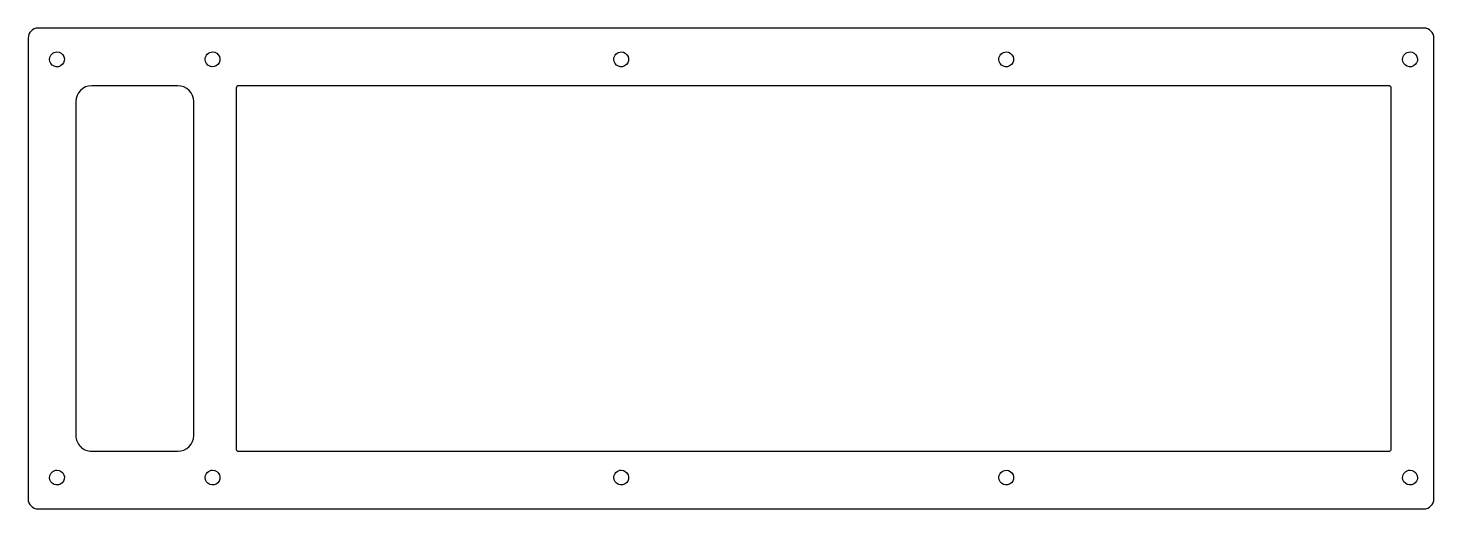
# Model space of a CAD drawing. Extents: x 1 to 298, y 194 to 296.
import ezdxf

# ---------------------------------------------------------------- set-up
doc = ezdxf.new("R2010")
doc.units = 0
doc.layers.add('Layer_1', color=7, linetype='CONTINUOUS')

msp = doc.modelspace()

# ---------------------------------------------------------------- linework, layer by layer
at = {"layer": 'Layer_1', "color": 3}
for p, q in [((295.94673, 295.8081), (3.31731, 295.8081)), ((1.20044, 293.6914), (1.19144, 196.3193)), ((298.06343, 196.3193), (298.06343, 293.6914)), ((7.28636, 290.7569), (7.28636, 290.7569)), ((40.143162, 290.757364), (40.143162, 290.757364)), ((126.4373, 290.7569), (126.4373, 290.7569)), ((207.74217, 290.7569), (207.74217, 290.7569)), ((293.0353, 290.7569), (293.0353, 290.7569)), ((32.795684, 283.633937), (14.642532, 283.633937)), ((45.12421, 283.1056), (45.11521, 206.9056)), ((84.16817, 283.6348), (45.65344, 283.6348)), ((84.69807, 283.6348), (84.16817, 283.6348)), ((186.8616, 283.6348), (84.69807, 283.6348)), ((187.39477, 283.6348), (186.8616, 283.6348)), ((248.60113, 283.6348), (187.39477, 283.6348)), ((249.13033, 283.6348), (248.60113, 283.6348)), ((288.53733, 283.6348), (249.13033, 283.6348)), ((289.06653, 206.9056), (289.06653, 283.1056)), ((11.267069, 280.290485), (11.261966, 209.718855)), ((14.636932, 206.375403), (14.636963, 206.375403)), ((14.636963, 206.375403), (32.795792, 206.375403)), ((45.64432, 206.3764), (45.64454, 206.3764)), ((45.64454, 206.3764), (83.639, 206.3764)), ((83.639, 206.3764), (84.16917, 206.3764)), ((84.16917, 206.3764), (186.32732, 206.3764)), ((186.32732, 206.3764), (186.85749, 206.3764)), ((186.85749, 206.3764), (248.06813, 206.3764)), ((248.06813, 206.3764), (248.60733, 206.3764)), ((248.60733, 206.3764), (288.53733, 206.3764)), ((7.28636, 202.3847), (7.28636, 202.3847)), ((40.143162, 202.385175), (40.143162, 202.385175)), ((126.43791, 202.3847), (126.43791, 202.3847)), ((207.74138, 202.3816), (207.74138, 202.3816)), ((293.0353, 202.3847), (293.0353, 202.3847)), ((3.30766, 194.2026), (295.94673, 194.2026)), ((3.30791, 194.2026), (3.30766, 194.2026))]:
    msp.add_line(p, q, dxfattribs=at)
for points in [[(3.31731, 295.8081), (2.148261, 295.808101), (1.200533, 294.860449), (1.20044, 293.6914)], [(297.443473, 295.188143), (297.046513, 295.585103), (296.508116, 295.808109), (295.94673, 295.8081)], [(298.06343, 293.6914), (298.063439, 294.252786), (297.840433, 294.791183), (297.443473, 295.188143)], [(5.72136, 289.1919), (5.72136, 289.606964), (5.886243, 290.005028), (6.179738, 290.298522)], [(6.68746, 287.746028), (6.10266, 287.988261), (5.72136, 288.558917), (5.72136, 289.1919)], [(6.179738, 290.298522), (6.473232, 290.592017), (6.871296, 290.7569), (7.28636, 290.7569)], [(8.392982, 288.085278), (7.945395, 287.637691), (7.272261, 287.503796), (6.68746, 287.746028)], [(7.28636, 290.7569), (7.919343, 290.7569), (8.489999, 290.3756), (8.732232, 289.7908)], [(8.732232, 289.7908), (8.974464, 289.205999), (8.840569, 288.532865), (8.392982, 288.085278)], [(38.578162, 289.192364), (38.578162, 289.607428), (38.743045, 290.005491), (39.03654, 290.298986)], [(39.544262, 287.746492), (38.959462, 287.988724), (38.578162, 288.55938), (38.578162, 289.192364)], [(39.03654, 290.298986), (39.330034, 290.59248), (39.728098, 290.757364), (40.143162, 290.757364)], [(41.249784, 288.085742), (40.802197, 287.638155), (40.129063, 287.50426), (39.544262, 287.746492)], [(40.143162, 290.757364), (40.776145, 290.757364), (41.346801, 290.376064), (41.589034, 289.791263)], [(41.589034, 289.791263), (41.831266, 289.206463), (41.697371, 288.533328), (41.249784, 288.085742)], [(124.8723, 289.1919), (124.8723, 289.606964), (125.037183, 290.005028), (125.330678, 290.298522)], [(125.8384, 287.746028), (125.2536, 287.988261), (124.8723, 288.558917), (124.8723, 289.1919)], [(125.330678, 290.298522), (125.624172, 290.592017), (126.022236, 290.7569), (126.4373, 290.7569)], [(127.543922, 288.085278), (127.096335, 287.637691), (126.423201, 287.503796), (125.8384, 287.746028)], [(126.4373, 290.7569), (127.070283, 290.7569), (127.640939, 290.3756), (127.883172, 289.7908)], [(127.883172, 289.7908), (128.125404, 289.205999), (127.991509, 288.532865), (127.543922, 288.085278)], [(206.17717, 289.1919), (206.17717, 289.606964), (206.342053, 290.005028), (206.635548, 290.298522)], [(207.14327, 287.746028), (206.55847, 287.988261), (206.17717, 288.558917), (206.17717, 289.1919)], [(206.635548, 290.298522), (206.929042, 290.592017), (207.327106, 290.7569), (207.74217, 290.7569)], [(208.848792, 288.085278), (208.401205, 287.637691), (207.728071, 287.503796), (207.14327, 287.746028)], [(207.74217, 290.7569), (208.375153, 290.7569), (208.945809, 290.3756), (209.188042, 289.7908)], [(209.188042, 289.7908), (209.430274, 289.205999), (209.296379, 288.532865), (208.848792, 288.085278)], [(291.4703, 289.1919), (291.4703, 289.606964), (291.635183, 290.005028), (291.928678, 290.298522)], [(292.4364, 287.746028), (291.8516, 287.988261), (291.4703, 288.558917), (291.4703, 289.1919)], [(291.928678, 290.298522), (292.222172, 290.592017), (292.620236, 290.7569), (293.0353, 290.7569)], [(294.141922, 288.085278), (293.694335, 287.637691), (293.021201, 287.503796), (292.4364, 287.746028)], [(293.0353, 290.7569), (293.668283, 290.7569), (294.238939, 290.3756), (294.481172, 289.7908)], [(294.481172, 289.7908), (294.723404, 289.205999), (294.589509, 288.532865), (294.141922, 288.085278)], [(14.642532, 283.633937), (12.778403, 283.63394), (11.267193, 282.13706), (11.267069, 280.290485)], [(36.171485, 280.290485), (36.171224, 282.137007), (34.659764, 283.633937), (32.795684, 283.633937)], [(45.65344, 283.6348), (45.361166, 283.634801), (45.124225, 283.397874), (45.12421, 283.1056)], [(288.911541, 283.479811), (288.812295, 283.579057), (288.677685, 283.634809), (288.53733, 283.6348)], [(289.06653, 283.1056), (289.066539, 283.245955), (289.010787, 283.380565), (288.911541, 283.479811)], [(36.170847, 209.718855), (36.170331, 227.643353), (36.174036, 262.365987), (36.171485, 280.290485)], [(11.261966, 209.718855), (11.261895, 208.832141), (11.61744, 207.98172), (12.250376, 207.354694)], [(32.795792, 206.375403), (34.659873, 206.375403), (36.170898, 207.872333), (36.170847, 209.718855)], [(12.250376, 207.354694), (12.883313, 206.727667), (13.741789, 206.375403), (14.636932, 206.375403)], [(45.11521, 206.9056), (45.115185, 206.765255), (45.170919, 206.63065), (45.27015, 206.531403)], [(45.27015, 206.531403), (45.36938, 206.432156), (45.503975, 206.376399), (45.64432, 206.3764)], [(288.53733, 206.3764), (288.677685, 206.376391), (288.812295, 206.432143), (288.911541, 206.531389)], [(288.911541, 206.531389), (289.010787, 206.630635), (289.066539, 206.765245), (289.06653, 206.9056)], [(5.72136, 200.8197), (5.72136, 201.234764), (5.886243, 201.632828), (6.179738, 201.926322)], [(6.179738, 201.926322), (6.473232, 202.219817), (6.871296, 202.3847), (7.28636, 202.3847)], [(7.28636, 202.3847), (7.919343, 202.3847), (8.489999, 202.0034), (8.732232, 201.4186)], [(38.578162, 200.820175), (38.578162, 201.235239), (38.743045, 201.633303), (39.03654, 201.926797)], [(39.03654, 201.926797), (39.330034, 202.220292), (39.728098, 202.385175), (40.143162, 202.385175)], [(40.143162, 202.385175), (40.776145, 202.385175), (41.346801, 202.003875), (41.589034, 201.419075)], [(124.87291, 200.8197), (124.87291, 201.234764), (125.037793, 201.632828), (125.331288, 201.926322)], [(125.331288, 201.926322), (125.624782, 202.219817), (126.022846, 202.3847), (126.43791, 202.3847)], [(126.43791, 202.3847), (127.070893, 202.3847), (127.641549, 202.0034), (127.883782, 201.4186)], [(206.17638, 200.8166), (206.17638, 201.231664), (206.341263, 201.629728), (206.634758, 201.923222)], [(206.634758, 201.923222), (206.928252, 202.216717), (207.326316, 202.3816), (207.74138, 202.3816)], [(207.74138, 202.3816), (208.374363, 202.3816), (208.945019, 202.0003), (209.187252, 201.4155)], [(291.4703, 200.8197), (291.4703, 201.234764), (291.635183, 201.632828), (291.928678, 201.926322)], [(291.928678, 201.926322), (292.222172, 202.219817), (292.620236, 202.3847), (293.0353, 202.3847)], [(293.0353, 202.3847), (293.668283, 202.3847), (294.238939, 202.0034), (294.481172, 201.4186)], [(6.68746, 199.373828), (6.10266, 199.616061), (5.72136, 200.186717), (5.72136, 200.8197)], [(8.392982, 199.713078), (7.945395, 199.265491), (7.272261, 199.131596), (6.68746, 199.373828)], [(8.732232, 201.4186), (8.974464, 200.833799), (8.840569, 200.160665), (8.392982, 199.713078)], [(39.544262, 199.374303), (38.959462, 199.616536), (38.578162, 200.187192), (38.578162, 200.820175)], [(41.249784, 199.713553), (40.802197, 199.265966), (40.129063, 199.132071), (39.544262, 199.374303)], [(41.589034, 201.419075), (41.831266, 200.834274), (41.697371, 200.16114), (41.249784, 199.713553)], [(125.83901, 199.373828), (125.25421, 199.616061), (124.87291, 200.186717), (124.87291, 200.8197)], [(127.544532, 199.713078), (127.096945, 199.265491), (126.423811, 199.131596), (125.83901, 199.373828)], [(127.883782, 201.4186), (128.126014, 200.833799), (127.992119, 200.160665), (127.544532, 199.713078)], [(207.14248, 199.370728), (206.55768, 199.612961), (206.17638, 200.183617), (206.17638, 200.8166)], [(208.848002, 199.709978), (208.400415, 199.262391), (207.727281, 199.128496), (207.14248, 199.370728)], [(209.187252, 201.4155), (209.429484, 200.830699), (209.295589, 200.157565), (208.848002, 199.709978)], [(292.4364, 199.373828), (291.8516, 199.616061), (291.4703, 200.186717), (291.4703, 200.8197)], [(294.141922, 199.713078), (293.694335, 199.265491), (293.021201, 199.131596), (292.4364, 199.373828)], [(294.481172, 201.4186), (294.723404, 200.833799), (294.589509, 200.160665), (294.141922, 199.713078)], [(1.19144, 196.3193), (1.191378, 195.757937), (1.414335, 195.219545), (1.811257, 194.82258)], [(297.443473, 194.822557), (297.840433, 195.219517), (298.063439, 195.757914), (298.06343, 196.3193)], [(1.811257, 194.82258), (2.208179, 194.425615), (2.746547, 194.202599), (3.30791, 194.2026)], [(295.94673, 194.2026), (296.508116, 194.202591), (297.046513, 194.425597), (297.443473, 194.822557)]]:
    msp.add_open_spline(points, degree=3, dxfattribs=at)

doc.saveas('drawing.dxf')
